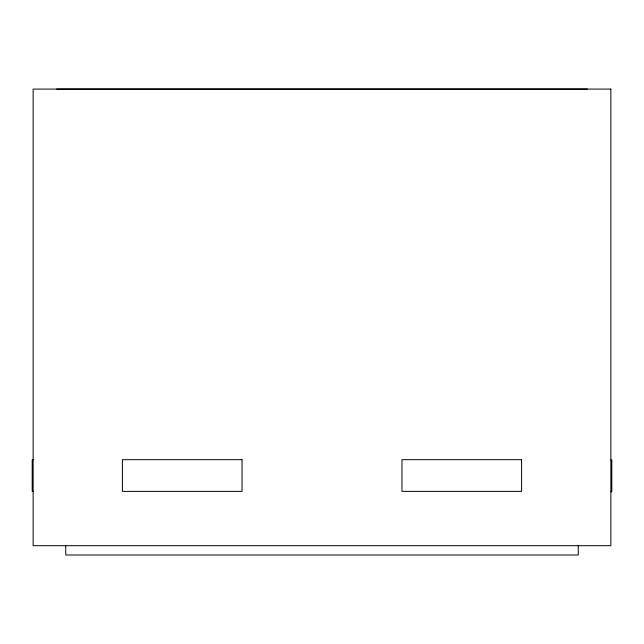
<?xml version="1.0" encoding="UTF-8"?>
<svg xmlns="http://www.w3.org/2000/svg" width="644" height="644" viewBox="0 0 644 644"><rect width="100%" height="100%" fill="white"/><g stroke="black" fill="none" stroke-linecap="round" stroke-linejoin="round"><path stroke-width="0.97" d="M33.134 459.671L32.2 459.671L32.2 491.372L33.134 491.372M610.866 460.017L611.8 460.017L611.8 491.718L610.866 491.718M587.304 89.089L56.696 89.089M578.256 545.685L578.256 555.007L65.744 555.007L65.744 545.685M610.866 89.089L33.134 89.089L33.134 545.685L610.866 545.685L610.866 89.089M242.047 459.671L122.4 459.671L122.4 491.372L242.047 491.372L242.047 459.671M521.6 459.671L401.953 459.671L401.953 491.372L521.6 491.372L521.6 459.671"/></g></svg>
